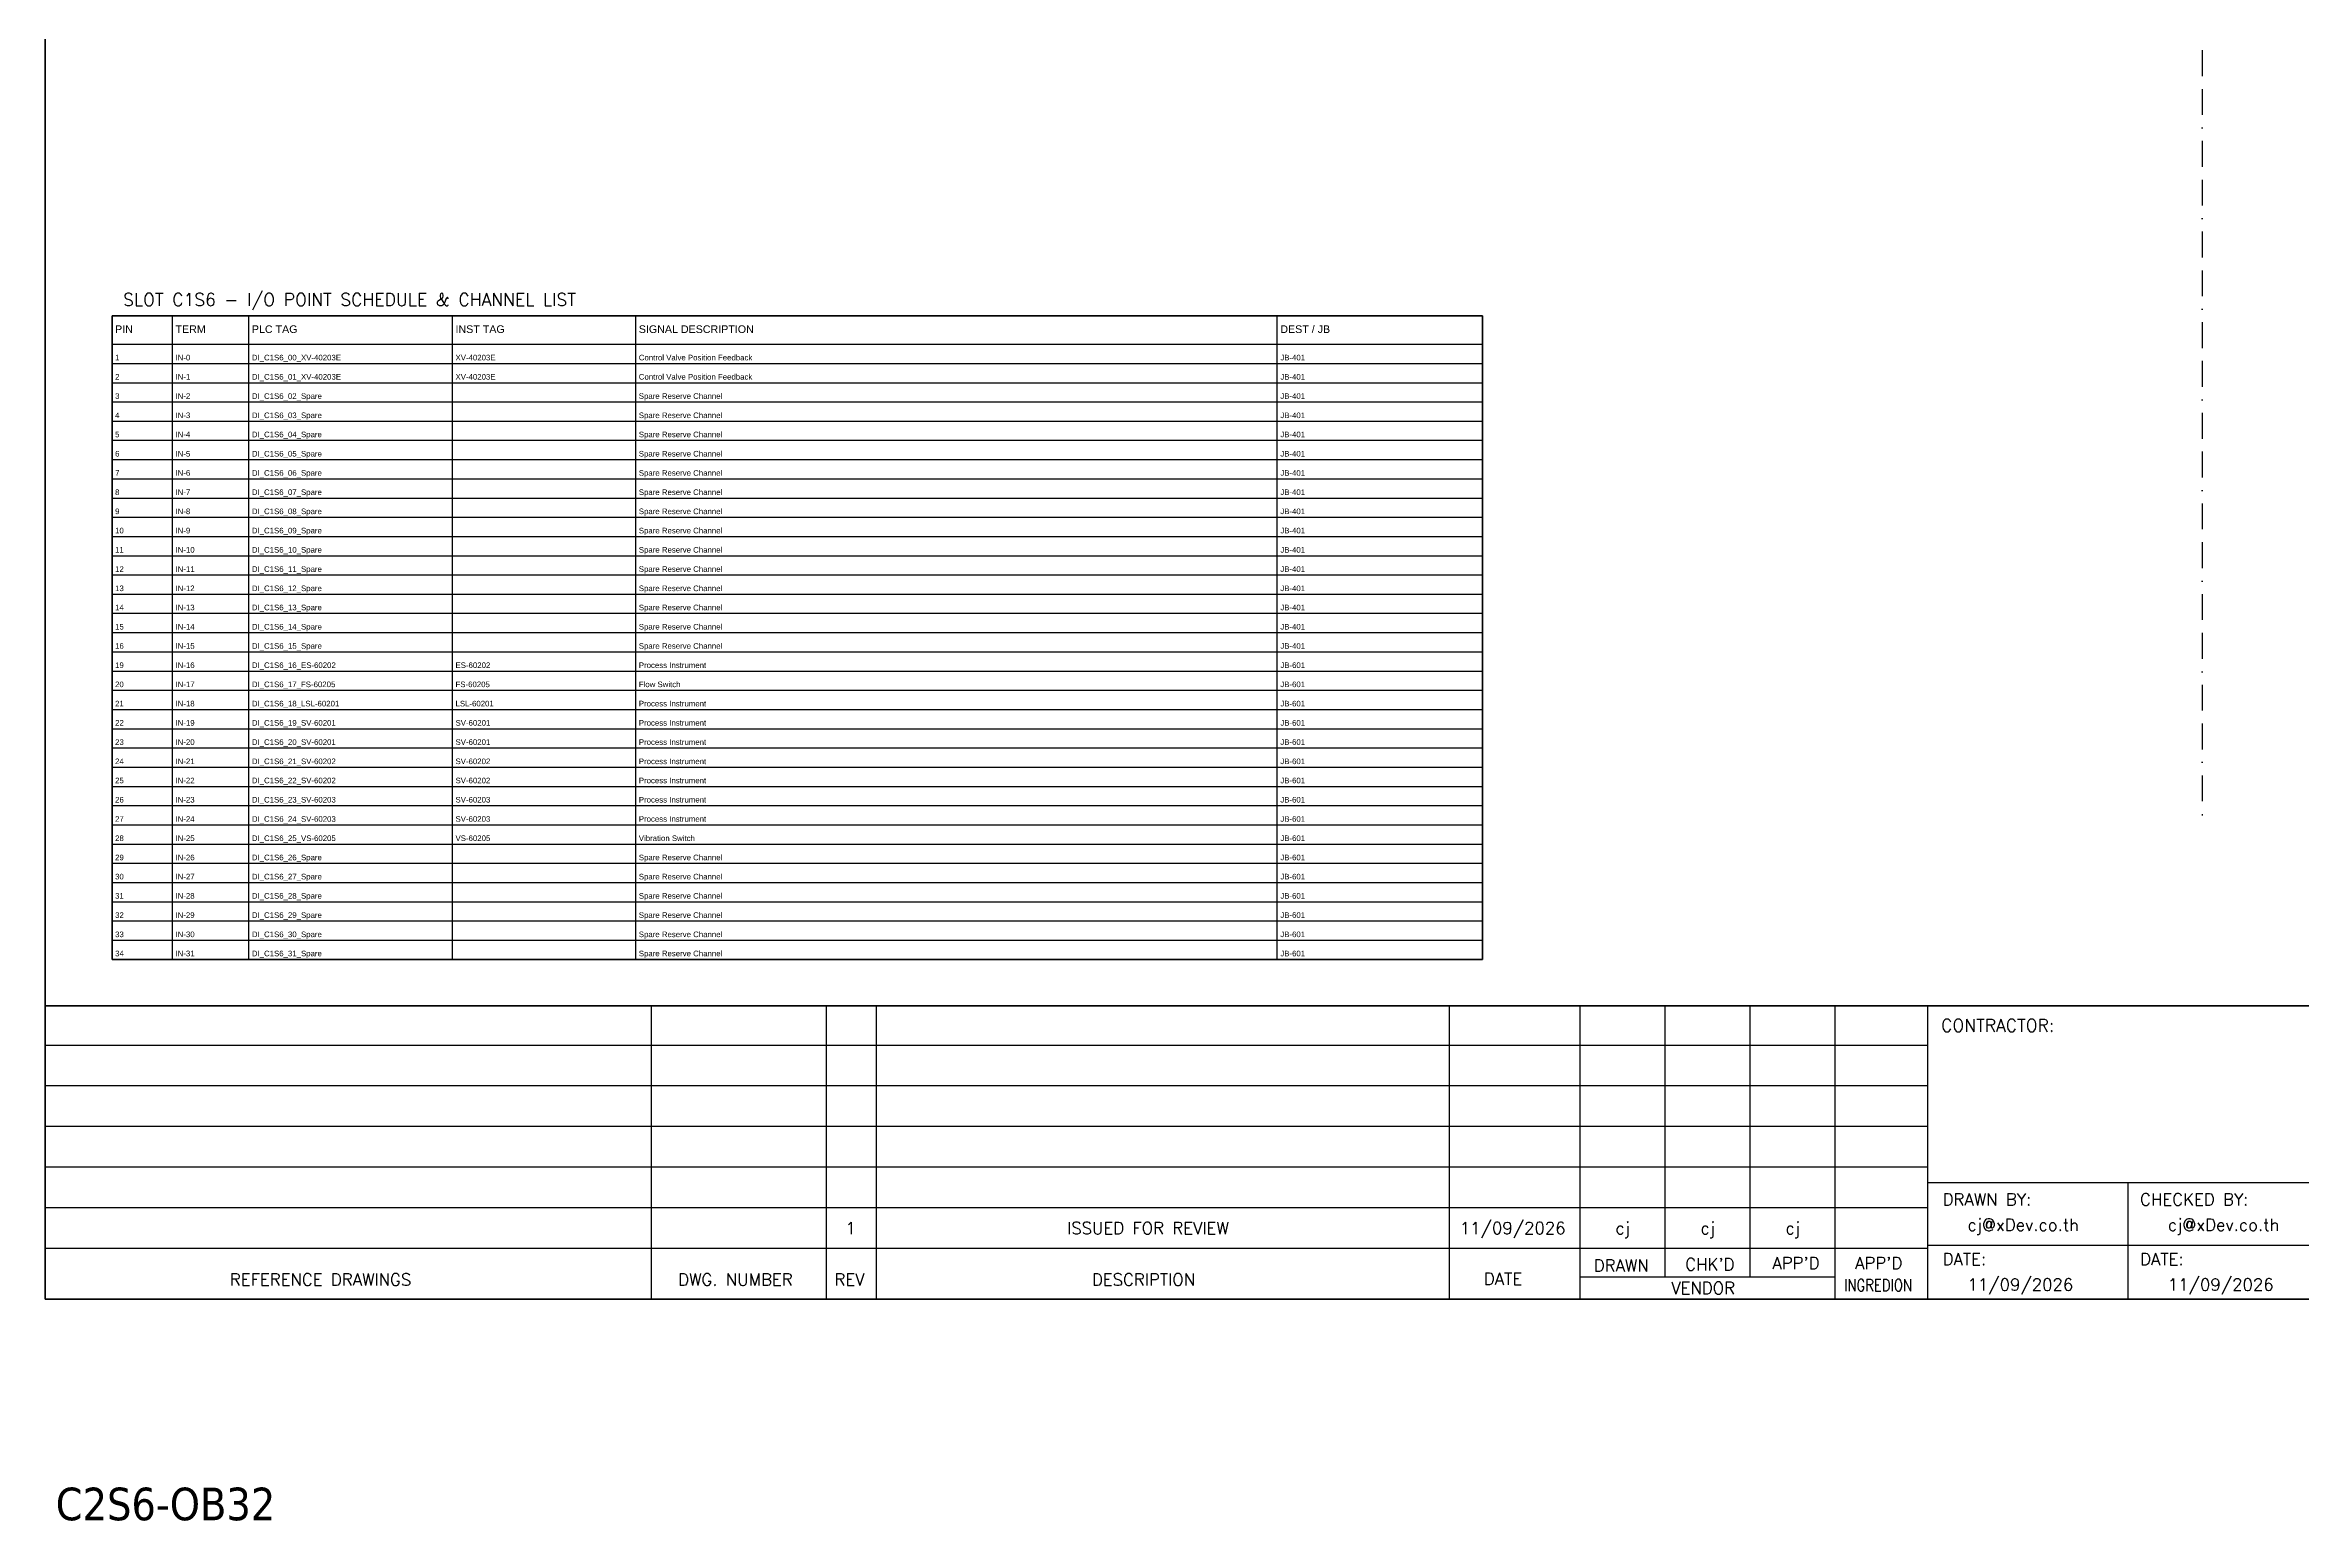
# Model space of a CAD drawing. Header units: millimetres. Extents: x 0 to 62600, y 0 to 14837.
# Drawn here: x 25160 to 27377, y 11799 to 13248 of the extents above; entities that cross this region are included whole.
import ezdxf
from ezdxf.enums import TextEntityAlignment as Align

# ---------------------------------------------------------------- set-up
doc = ezdxf.new("R2010")
doc.units = ezdxf.units.MM
doc.linetypes.add('BORDERX2', pattern=[88.9, 25.4, -12.7, 25.4, -12.7, 0, -12.7])
for name, color, linetype in [('GT_1', 9, 'Continuous'), ('HELPPOINT', 7, 'Continuous'), ('MEMBER', 7, 'Continuous'), ('x01001-FrameArea', 2, 'BORDERX2')]:
    doc.layers.add(name, color=color, linetype=linetype)
doc.styles.add('ROMANS', font='romans.shx', dxfattribs={"width": 0.85, "height": 25})
doc.styles.get("Standard").update_dxf_attribs({"font": 'arial.ttf'})
doc.styles.add('Tahoma', font='')
doc.styles.get('Tahoma').set_extended_font_data('Tahoma')

msp = doc.modelspace()

# ---------------------------------------------------------------- linework, layer by layer
at = {"color": 7}
for p, q in [((25284.8, 12350.7), (25284.8, 12982.8)), ((25359.8, 12350.7), (25359.8, 12982.8)), ((25559.8, 12350.7), (25559.8, 12982.8)), ((25739.8, 12350.7), (25739.8, 12982.8)), ((26369.8, 12350.7), (26369.8, 12982.8)), ((25225.5, 12954.8), (26571.3, 12954.8))]:
    msp.add_line(p, q, dxfattribs=at)
at = {"color": 8}
for p, q in [((25225.5, 12935.9), (26571.3, 12935.9)), ((25225.5, 12917), (26571.3, 12917)), ((25225.5, 12898.1), (26571.3, 12898.1)), ((25225.5, 12879.2), (26571.3, 12879.2)), ((25225.5, 12860.4), (26571.3, 12860.4)), ((25225.5, 12841.5), (26571.3, 12841.5)), ((25225.5, 12822.6), (26571.3, 12822.6)), ((25225.5, 12803.7), (26571.3, 12803.7)), ((25225.5, 12784.9), (26571.3, 12784.9)), ((25225.5, 12766), (26571.3, 12766)), ((25225.5, 12747.1), (26571.3, 12747.1)), ((25225.5, 12728.2), (26571.3, 12728.2)), ((25225.5, 12709.3), (26571.3, 12709.3)), ((25225.5, 12690.5), (26571.3, 12690.5)), ((25225.5, 12671.6), (26571.3, 12671.6)), ((25225.5, 12652.7), (26571.3, 12652.7)), ((25225.5, 12633.8), (26571.3, 12633.8)), ((25225.5, 12615), (26571.3, 12615)), ((25225.5, 12596.1), (26571.3, 12596.1)), ((25225.5, 12577.2), (26571.3, 12577.2)), ((25225.5, 12558.3), (26571.3, 12558.3)), ((25225.5, 12539.4), (26571.3, 12539.4)), ((25225.5, 12520.6), (26571.3, 12520.6)), ((25225.5, 12501.7), (26571.3, 12501.7)), ((25225.5, 12482.8), (26571.3, 12482.8)), ((25225.5, 12463.9), (26571.3, 12463.9)), ((25225.5, 12445), (26571.3, 12445)), ((25225.5, 12426.2), (26571.3, 12426.2)), ((25225.5, 12407.3), (26571.3, 12407.3)), ((25225.5, 12388.4), (26571.3, 12388.4)), ((25225.5, 12369.5), (26571.3, 12369.5))]:
    msp.add_line(p, q, dxfattribs=at)
at = {"color": 7}
msp.add_lwpolyline([(25225.5, 12350.7), (26571.3, 12350.7), (26571.3, 12982.8), (25225.5, 12982.8), (25225.5, 12350.7)], dxfattribs=at)
msp.add_lwpolyline([(25225.5, 12982.7), (26571.3, 12982.7), (26571.3, 12350.6), (25225.5, 12350.6)], close=True)
at = {"layer": 'GT_1', "color": 4}
for p, q in [((25755.2, 12016.9), (25755.2, 12305)), ((25927.1, 12016.9), (25927.1, 12305)), ((25976.3, 12016.9), (25976.3, 12305)), ((26538.9, 12016.9), (26538.9, 12305)), ((26667.2, 12016.9), (26667.2, 12305)), ((26750.8, 12038.7), (26750.8, 12305)), ((26834.3, 12038.7), (26834.3, 12305)), ((26917.6, 12016.9), (26917.6, 12305)), ((27008.6, 12016.9), (27008.6, 12305)), ((27008.6, 12266.2), (25159.8, 12266.2)), ((27008.6, 12226.4), (25159.8, 12226.4)), ((27008.6, 12186.4), (25159.8, 12186.4)), ((27008.6, 12146.5), (25159.8, 12146.5)), ((27795.6, 12131.2), (27008.6, 12131.2)), ((27205.4, 12016.9), (27205.4, 12131.2)), ((27008.6, 12106.6), (25159.8, 12106.6)), ((27008.5, 12066.7), (25159.8, 12066.7)), ((27795.6, 12069.7), (27008.6, 12069.7)), ((26917.6, 12038.7), (26667.2, 12038.7))]:
    msp.add_line(p, q, dxfattribs=at)
at = {"layer": 'HELPPOINT', "color": 4, "lineweight": 35}
for p, q in [((25159.8, 12016.9), (25159.8, 14721.1)), ((25159.8, 12016.9), (25159.8, 14721.1)), ((29053.1, 12016.9), (25159.8, 12016.9)), ((29053.1, 12016.9), (25159.8, 12016.9))]:
    msp.add_line(p, q, dxfattribs=at)
at = {"layer": 'MEMBER', "color": 4, "lineweight": 35}
msp.add_line((25159.8, 12305), (29053.1, 12305), dxfattribs=at)
msp.add_line((25159.8, 12305), (29053.1, 12305), dxfattribs=at)
at = {"layer": 'x01001-FrameArea'}
msp.add_line((27278, 14578.4), (27278, 12491.9), dxfattribs=at)

# ---------------------------------------------------------------- texts
at = {"color": 3}
for s, p in [('PIN', (25228.5, 12965.8)), ('TERM', (25287.8, 12965.8)), ('PLC TAG', (25362.8, 12965.8)), ('INST TAG', (25562.8, 12965.8)), ('SIGNAL DESCRIPTION', (25742.8, 12965.8)), ('DEST / JB', (26372.8, 12965.8))]:
    msp.add_text(s, height=7.5, dxfattribs=at).set_placement(p)
at = {"color": 7}
for s, p in [('1', (25228.5, 12938.9)), ('IN-0', (25287.8, 12938.9)), ('DI_C1S6_00_XV-40203E', (25362.8, 12938.9)), ('XV-40203E', (25562.8, 12938.9)), ('Control Valve Position Feedback', (25742.8, 12938.9)), ('JB-401', (26372.8, 12938.9)), ('3', (25228.5, 12901.1)), ('2', (25228.5, 12920)), ('IN-1', (25287.8, 12920)), ('IN-2', (25287.8, 12901.1)), ('DI_C1S6_01_XV-40203E', (25362.8, 12920)), ('DI_C1S6_02_Spare', (25362.8, 12901.1)), ('XV-40203E', (25562.8, 12920)), ('Control Valve Position Feedback', (25742.8, 12920)), ('Spare Reserve Channel', (25742.8, 12901.1)), ('JB-401', (26372.8, 12920)), ('JB-401', (26372.8, 12901.1)), ('4', (25228.5, 12882.2)), ('IN-3', (25287.8, 12882.2)), ('DI_C1S6_03_Spare', (25362.8, 12882.2)), ('Spare Reserve Channel', (25742.8, 12882.2)), ('JB-401', (26372.8, 12882.2)), ('5', (25228.5, 12863.4)), ('IN-4', (25287.8, 12863.4)), ('DI_C1S6_04_Spare', (25362.8, 12863.4)), ('Spare Reserve Channel', (25742.8, 12863.4)), ('JB-401', (26372.8, 12863.4)), ('6', (25228.5, 12844.5)), ('IN-5', (25287.8, 12844.5)), ('DI_C1S6_05_Spare', (25362.8, 12844.5)), ('Spare Reserve Channel', (25742.8, 12844.5)), ('JB-401', (26372.8, 12844.5)), ('7', (25228.5, 12825.6)), ('IN-6', (25287.8, 12825.6)), ('DI_C1S6_06_Spare', (25362.8, 12825.6)), ('Spare Reserve Channel', (25742.8, 12825.6)), ('JB-401', (26372.8, 12825.6)), ('8', (25228.5, 12806.7)), ('9', (25228.5, 12787.9)), ('IN-7', (25287.8, 12806.7)), ('IN-8', (25287.8, 12787.9)), ('DI_C1S6_07_Spare', (25362.8, 12806.7)), ('DI_C1S6_08_Spare', (25362.8, 12787.9)), ('Spare Reserve Channel', (25742.8, 12806.7)), ('Spare Reserve Channel', (25742.8, 12787.9)), ('JB-401', (26372.8, 12806.7)), ('JB-401', (26372.8, 12787.9)), ('10', (25228.5, 12769)), ('IN-9', (25287.8, 12769)), ('DI_C1S6_09_Spare', (25362.8, 12769)), ('Spare Reserve Channel', (25742.8, 12769)), ('JB-401', (26372.8, 12769)), ('11', (25228.5, 12750.1)), ('IN-10', (25287.8, 12750.1)), ('DI_C1S6_10_Spare', (25362.8, 12750.1)), ('Spare Reserve Channel', (25742.8, 12750.1)), ('JB-401', (26372.8, 12750.1)), ('12', (25228.5, 12731.2)), ('IN-11', (25287.8, 12731.2)), ('DI_C1S6_11_Spare', (25362.8, 12731.2)), ('Spare Reserve Channel', (25742.8, 12731.2)), ('JB-401', (26372.8, 12731.2)), ('13', (25228.5, 12712.3)), ('IN-12', (25287.8, 12712.3)), ('DI_C1S6_12_Spare', (25362.8, 12712.3)), ('Spare Reserve Channel', (25742.8, 12712.3)), ('JB-401', (26372.8, 12712.3)), ('14', (25228.5, 12693.5)), ('IN-13', (25287.8, 12693.5)), ('DI_C1S6_13_Spare', (25362.8, 12693.5)), ('Spare Reserve Channel', (25742.8, 12693.5)), ('JB-401', (26372.8, 12693.5)), ('15', (25228.5, 12674.6)), ('16', (25228.5, 12655.7)), ('IN-14', (25287.8, 12674.6)), ('IN-15', (25287.8, 12655.7)), ('DI_C1S6_14_Spare', (25362.8, 12674.6)), ('DI_C1S6_15_Spare', (25362.8, 12655.7)), ('Spare Reserve Channel', (25742.8, 12674.6)), ('Spare Reserve Channel', (25742.8, 12655.7)), ('JB-401', (26372.8, 12674.6)), ('JB-401', (26372.8, 12655.7)), ('19', (25228.5, 12636.8)), ('IN-16', (25287.8, 12636.8)), ('DI_C1S6_16_ES-60202', (25362.8, 12636.8)), ('ES-60202', (25562.8, 12636.8)), ('Process Instrument', (25742.8, 12636.8)), ('JB-601', (26372.8, 12636.8)), ('20', (25228.5, 12618)), ('IN-17', (25287.8, 12618)), ('DI_C1S6_17_FS-60205', (25362.8, 12618)), ('FS-60205', (25562.8, 12618)), ('Flow Switch', (25742.8, 12618)), ('JB-601', (26372.8, 12618)), ('21', (25228.5, 12599.1)), ('IN-18', (25287.8, 12599.1)), ('DI_C1S6_18_LSL-60201', (25362.8, 12599.1)), ('LSL-60201', (25562.8, 12599.1)), ('Process Instrument', (25742.8, 12599.1)), ('JB-601', (26372.8, 12599.1)), ('22', (25228.5, 12580.2)), ('IN-19', (25287.8, 12580.2)), ('DI_C1S6_19_SV-60201', (25362.8, 12580.2)), ('SV-60201', (25562.8, 12580.2)), ('Process Instrument', (25742.8, 12580.2)), ('JB-601', (26372.8, 12580.2)), ('23', (25228.5, 12561.3)), ('IN-20', (25287.8, 12561.3)), ('DI_C1S6_20_SV-60201', (25362.8, 12561.3)), ('SV-60201', (25562.8, 12561.3)), ('Process Instrument', (25742.8, 12561.3)), ('JB-601', (26372.8, 12561.3)), ('24', (25228.5, 12542.4)), ('25', (25228.5, 12523.6)), ('IN-21', (25287.8, 12542.4)), ('IN-22', (25287.8, 12523.6)), ('DI_C1S6_21_SV-60202', (25362.8, 12542.4)), ('DI_C1S6_22_SV-60202', (25362.8, 12523.6)), ('SV-60202', (25562.8, 12542.4)), ('SV-60202', (25562.8, 12523.6)), ('Process Instrument', (25742.8, 12542.4)), ('Process Instrument', (25742.8, 12523.6)), ('JB-601', (26372.8, 12542.4)), ('JB-601', (26372.8, 12523.6)), ('26', (25228.5, 12504.7)), ('IN-23', (25287.8, 12504.7)), ('DI_C1S6_23_SV-60203', (25362.8, 12504.7)), ('SV-60203', (25562.8, 12504.7)), ('Process Instrument', (25742.8, 12504.7)), ('JB-601', (26372.8, 12504.7)), ('27', (25228.5, 12485.8)), ('IN-24', (25287.8, 12485.8)), ('DI_C1S6_24_SV-60203', (25362.8, 12485.8)), ('SV-60203', (25562.8, 12485.8)), ('Process Instrument', (25742.8, 12485.8)), ('JB-601', (26372.8, 12485.8)), ('28', (25228.5, 12466.9)), ('IN-25', (25287.8, 12466.9)), ('DI_C1S6_25_VS-60205', (25362.8, 12466.9)), ('VS-60205', (25562.8, 12466.9)), ('Vibration Switch', (25742.8, 12466.9)), ('JB-601', (26372.8, 12466.9)), ('29', (25228.5, 12448)), ('IN-26', (25287.8, 12448)), ('DI_C1S6_26_Spare', (25362.8, 12448)), ('Spare Reserve Channel', (25742.8, 12448)), ('JB-601', (26372.8, 12448)), ('30', (25228.5, 12429.2)), ('IN-27', (25287.8, 12429.2)), ('DI_C1S6_27_Spare', (25362.8, 12429.2)), ('Spare Reserve Channel', (25742.8, 12429.2)), ('Spare Reserve Channel', (25742.8, 12410.3)), ('JB-601', (26372.8, 12429.2)), ('31', (25228.5, 12410.3)), ('32', (25228.5, 12391.4)), ('IN-28', (25287.8, 12410.3)), ('IN-29', (25287.8, 12391.4)), ('DI_C1S6_28_Spare', (25362.8, 12410.3)), ('DI_C1S6_29_Spare', (25362.8, 12391.4)), ('Spare Reserve Channel', (25742.8, 12391.4)), ('JB-601', (26372.8, 12410.3)), ('JB-601', (26372.8, 12391.4)), ('33', (25228.5, 12372.5)), ('IN-30', (25287.8, 12372.5)), ('DI_C1S6_30_Spare', (25362.8, 12372.5)), ('Spare Reserve Channel', (25742.8, 12372.5)), ('JB-601', (26372.8, 12372.5)), ('34', (25228.5, 12353.7)), ('IN-31', (25287.8, 12353.7)), ('DI_C1S6_31_Spare', (25362.8, 12353.7)), ('Spare Reserve Channel', (25742.8, 12353.7)), ('JB-601', (26372.8, 12353.7))]:
    msp.add_text(s, height=5.5, dxfattribs=at).set_placement(p)
at = {"color": 2, "style": 'Tahoma'}
msp.add_text('C2S6-OB32', height=32, dxfattribs=at).set_placement((25170.2, 11799.9))
at = {"layer": 'MEMBER', "color": 4, "ltscale": 0.8, "style": 'ROMANS'}
for s, height, p in [('SLOT C1S6 - I/O POINT SCHEDULE & CHANNEL LIST', 12.35, (25236.4, 12992.4)), ('CONTRACTOR:', 12.35, (27021.7, 12279.6)), ('DRAWN BY:', 11.88, (27023.2, 12109)), ('CHECKED BY:', 11.875, (27217.1, 12109)), ('cj@xDev.co.th', 11.875, (27047.6, 12084.1)), ('cj@xDev.co.th', 11.875, (27244.4, 12084.1)), ('DATE:', 11.88, (27023.2, 12050.4)), ('DATE:', 11.88, (27217.1, 12050.4)), ('REFERENCE DRAWINGS', 11.875, (25341.2, 12030.3)), ('DWG. NUMBER', 11.875, (25781.4, 12030.3)), ('REV', 11.88, (25934.9, 12030.3)), ('DESCRIPTION', 11.875, (26187.8, 12030.3)), ('DATE', 11.88, (26572.6, 12031.1)), ('DRAWN', 11.88, (26680.6, 12044.1)), ("CHK'D", 11.88, (26770.4, 12045.3)), ("APP'D", 11.88, (26856, 12046.5)), ("APP'D", 11.88, (26937.2, 12046.5)), ('11/09/2026', 11.88, (27047.6, 12025.4)), ('11/09/2026', 11.88, (27244.4, 12025.4)), ('VENDOR', 11.88, (26756.7, 12022))]:
    msp.add_text(s, height=height, dxfattribs=at).set_placement(p)
for s, height, p in [('1', 11.9, (25950.7, 12086.8)), ('ISSUED FOR REVIEW', 11.875, (26242.8, 12086.8)), ('11/09/2026', 11.88, (26601, 12086.8)), ('cj', 11.88, (26708.9, 12086.8)), ('cj', 11.88, (26792.5, 12086.8)), ('cj', 11.88, (26876, 12086.8))]:
    msp.add_text(s, height=height, dxfattribs=at).set_placement(p, align=Align.MIDDLE_CENTER)
at = {"layer": 'MEMBER', "color": 4, "ltscale": 0.8, "style": 'ROMANS', "width": 0.8}
msp.add_text('INGREDION', height=11.88, dxfattribs=at).set_placement((26926.4, 12024.8))

doc.saveas('drawing.dxf')
